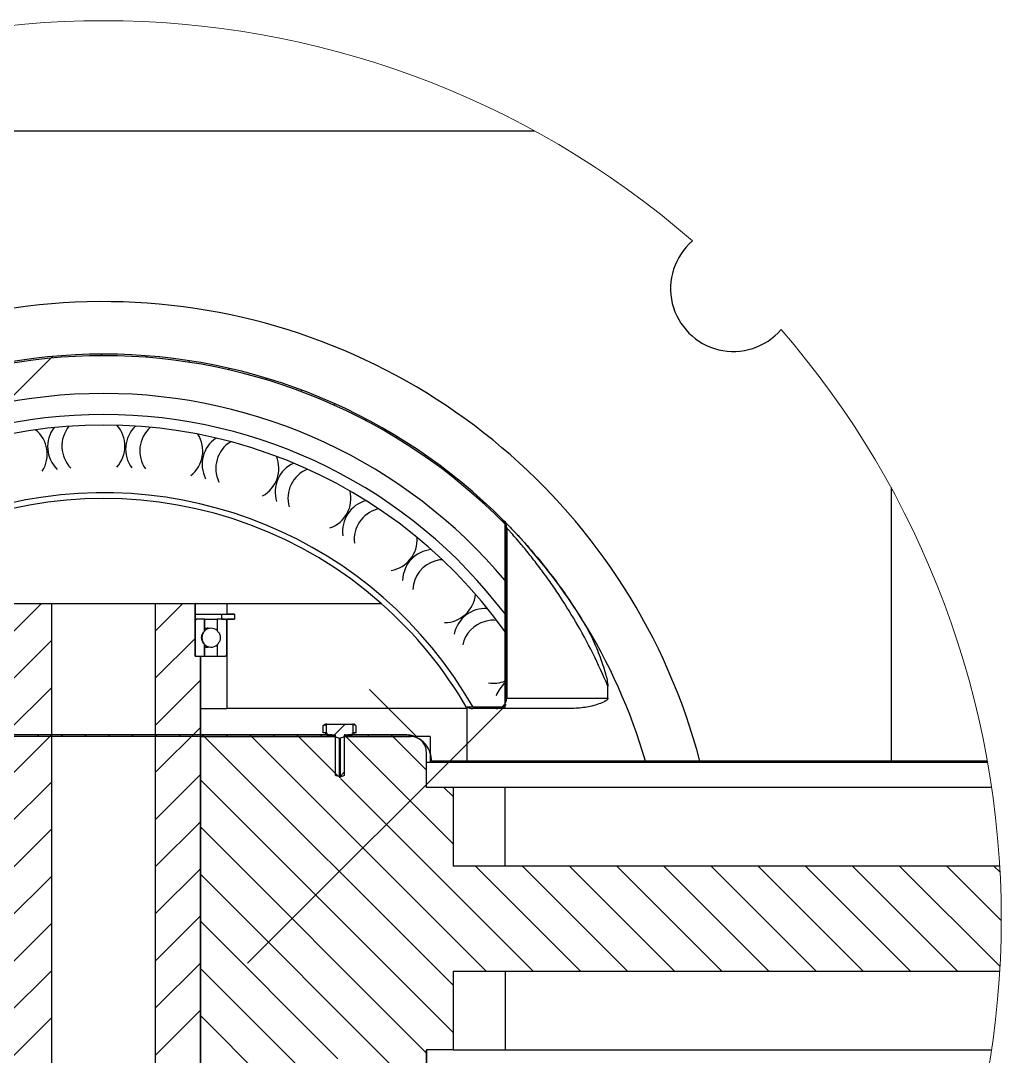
# Model space of a CAD drawing. Header units: millimetres. Extents: x 2 to 1187, y 2 to 839.
# Drawn here: x 623.5 to 716.9, y 477.3 to 575.9 of the extents above; entities that cross this region are included whole.
import ezdxf

# ---------------------------------------------------------------- set-up
doc = ezdxf.new("R2010")
doc.units = ezdxf.units.MM

# ---------------------------------------------------------------- blocks, each defined once
blk = doc.blocks.new('SW_HATCH_3')
at = {"color": 0, "linetype": 'Continuous', "lineweight": 18}
for p, q in [((23.549, 5.589), (23.7, 5.739)), ((27.886, 5.436), (28.026, 5.575)), ((31.917, 4.976), (32.048, 5.108)), ((35.692, 4.261), (35.817, 4.386)), ((39.246, 3.325), (39.366, 3.445)), ((42.605, 2.194), (42.722, 2.31)), ((45.787, 0.886), (45.901, 1)), ((48.806, -0.585), (48.918, -0.474)), ((51.673, -2.209), (51.782, -2.1)), ((54.394, -3.978), (54.502, -3.87)), ((56.975, -5.887), (57.082, -5.78)), ((59.421, -7.931), (59.527, -7.825)), ((61.732, -10.11), (61.838, -10.004)), ((62.075, -14.257), (62.225, -14.107)), ((15.103, -20.818), (17.91, -18.011)), ((28.793, -20.599), (31.381, -18.011)), ((62.075, -18.747), (62.225, -18.597)), ((14.602, -25.809), (18.87, -21.541)), ((28.793, -25.089), (32.559, -21.322)), ((62.075, -23.237), (62.225, -23.087)), ((28.793, -29.579), (33.06, -25.311)), ((14.602, -30.299), (18.87, -26.031)), ((53.628, -30.661), (49.153, -26.186)), ((62.075, -27.727), (62.193, -27.609)), ((37.536, -52.267), (61.942, -27.861)), ((45.824, -30.508), (46.821, -29.511)), ((14.602, -34.789), (18.87, -30.521)), ((17.707, -30.661), (17.557, -30.511)), ((19.952, -30.661), (19.802, -30.511)), ((22.197, -30.661), (22.047, -30.511)), ((24.442, -30.661), (24.292, -30.511)), ((26.687, -30.661), (26.537, -30.511)), ((28.932, -30.661), (28.782, -30.511)), ((28.793, -34.069), (33.06, -29.801)), ((31.177, -30.661), (31.027, -30.511)), ((33.422, -30.661), (33.272, -30.511)), ((35.667, -30.661), (35.517, -30.511)), ((37.912, -30.661), (37.762, -30.511)), ((40.157, -30.661), (40.007, -30.511)), ((42.402, -30.661), (42.252, -30.511)), ((44.647, -30.661), (44.497, -30.511)), ((49.138, -30.661), (48.988, -30.511)), ((51.383, -30.661), (51.233, -30.511)), ((57.12, -54.359), (33.422, -30.661)), ((60.262, -53.011), (37.912, -30.661)), ((46.145, -34.403), (42.402, -30.661)), ((57.12, -40.888), (46.893, -30.661)), ((54.575, -33.853), (51.383, -30.661)), ((56.128, -33.161), (55.978, -33.011)), ((58.373, -33.161), (58.223, -33.011)), ((60.618, -33.161), (60.468, -33.011)), ((62.863, -33.161), (62.713, -33.011)), ((65.108, -33.161), (64.958, -33.011)), ((67.353, -33.161), (67.203, -33.011)), ((69.598, -33.161), (69.448, -33.011)), ((71.843, -33.161), (71.693, -33.011)), ((74.088, -33.161), (73.938, -33.011)), ((76.333, -33.161), (76.183, -33.011)), ((78.578, -33.161), (78.428, -33.011)), ((80.823, -33.161), (80.673, -33.011)), ((83.068, -33.161), (82.918, -33.011)), ((85.314, -33.161), (85.164, -33.011)), ((87.559, -33.161), (87.409, -33.011)), ((89.804, -33.161), (89.654, -33.011)), ((92.049, -33.161), (91.899, -33.011)), ((94.294, -33.161), (94.144, -33.011)), ((96.539, -33.161), (96.389, -33.011)), ((98.784, -33.161), (98.634, -33.011)), ((101.029, -33.161), (100.879, -33.011)), ((103.274, -33.161), (103.124, -33.011)), ((105.519, -33.161), (105.369, -33.011)), ((107.764, -33.161), (107.614, -33.011)), ((28.793, -38.559), (33.06, -34.291)), ((46.325, -34.497), (46.752, -34.07)), ((14.602, -39.279), (18.87, -35.011)), ((57.12, -58.849), (33.06, -34.789)), ((64.752, -53.011), (46.409, -34.667)), ((57.12, -36.398), (56.233, -35.511)), ((28.793, -43.049), (33.06, -38.782)), ((54.575, -60.794), (33.06, -39.279)), ((14.602, -43.769), (18.87, -39.502)), ((28.793, -47.54), (33.06, -43.272)), ((69.243, -53.011), (59.243, -43.011)), ((73.733, -53.011), (63.733, -43.011)), ((78.223, -53.011), (68.223, -43.011)), ((82.713, -53.011), (72.713, -43.011)), ((87.203, -53.011), (77.203, -43.011)), ((91.693, -53.011), (81.693, -43.011)), ((96.183, -53.011), (86.183, -43.011)), ((100.673, -53.011), (90.673, -43.011)), ((105.164, -53.011), (95.164, -43.011)), ((109.211, -52.568), (99.654, -43.011)), ((109.333, -48.2), (104.144, -43.011)), ((109.219, -43.596), (108.634, -43.011)), ((14.602, -48.26), (18.87, -43.992)), ((54.158, -64.867), (33.06, -43.769)), ((28.793, -52.03), (33.06, -47.762)), ((46.155, -61.354), (33.06, -48.26)), ((14.602, -52.75), (18.87, -48.482)), ((28.793, -56.52), (33.06, -52.252)), ((14.602, -57.24), (18.87, -52.972)), ((45.671, -65.361), (33.06, -52.75)), ((28.793, -61.01), (33.06, -56.742)), ((14.602, -61.73), (18.87, -57.462)), ((41.181, -65.361), (33.06, -57.24))]:
    blk.add_line(p, q, dxfattribs=at)
at = {"color": 0, "linetype": 'Continuous', "lineweight": 18, "flags": 128}
blk.add_lwpolyline([(-14.249, -27.72), (18.825, 5.355), (18.991, 5.521)], dxfattribs=at)

msp = doc.modelspace()

# ---------------------------------------------------------------- linework, layer by layer
at = {"color": 7, "linetype": 'Continuous', "lineweight": 25}
for p, q in [((590.3654, 565.4434), (672.4754, 565.4434)), ((706.4204, 531.4984), (706.4204, 505.4434)), ((657.6196, 529.464), (657.4923, 529.4318)), ((669.6642, 510.5934), (669.6642, 527.9983)), ((669.8143, 511.4434), (669.8143, 527.6489)), ((669.8193, 527.644), (669.8143, 527.6489)), ((669.8193, 527.644), (669.8193, 511.4434)), ((622.6925, 520.4434), (626.4591, 520.4434)), ((626.4591, 520.4434), (626.4591, 457.9434)), ((626.4591, 520.4434), (636.3817, 520.4434)), ((636.3817, 457.9434), (636.3817, 520.4434)), ((636.3817, 520.4434), (640.1483, 520.4434)), ((640.1483, 515.4434), (640.1483, 520.4434)), ((640.1704, 520.4434), (640.1483, 520.4434)), ((640.1483, 520.4434), (643.154, 520.4434)), ((640.1704, 518.8697), (640.1704, 520.4434)), ((643.154, 520.4434), (643.154, 519.4434)), ((643.154, 520.4434), (657.8779, 520.4434)), ((640.1483, 518.7934), (640.1483, 515.5934)), ((640.1704, 519.4434), (642.6532, 519.4434)), ((640.1704, 518.9434), (640.2987, 518.9434)), ((641.0504, 518.9434), (640.2987, 518.9434)), ((641.0504, 518.9434), (642.2526, 518.9434)), ((641.0704, 518.9434), (641.0504, 518.9434)), ((641.0504, 517.8474), (641.0504, 518.9434)), ((641.0704, 517.8474), (641.0704, 518.9434)), ((642.2526, 518.9434), (642.2526, 517.8474)), ((643.0038, 518.9434), (642.2526, 518.9434)), ((642.6532, 519.4434), (642.6532, 518.9434)), ((642.6532, 519.4434), (643.905, 519.4434)), ((642.6532, 518.9434), (643.905, 518.9434)), ((643.905, 519.4434), (643.154, 519.4434)), ((643.154, 518.9434), (643.154, 510.4434)), ((643.905, 518.9434), (643.154, 518.9434)), ((643.154, 515.5934), (643.154, 518.7934)), ((643.905, 519.4434), (643.905, 518.9434)), ((641.0704, 517.8474), (641.0504, 517.8474)), ((641.0704, 516.5395), (641.0504, 516.5395)), ((641.0504, 515.4434), (641.0504, 516.5395)), ((641.0704, 515.4434), (641.0704, 516.5395)), ((642.2526, 516.5395), (642.2526, 515.4434)), ((640.1483, 515.4434), (640.6495, 515.4434)), ((640.1704, 515.4434), (640.1704, 515.5185)), ((640.2987, 515.4434), (641.0504, 515.4434)), ((640.6495, 515.4434), (640.6495, 465.4434)), ((640.6704, 507.9434), (640.6704, 515.4434)), ((641.0504, 515.4434), (642.2526, 515.4434)), ((641.0704, 515.4434), (641.0504, 515.4434)), ((642.2526, 515.4434), (643.0038, 515.4434)), ((643.0204, 515.4434), (643.0038, 515.4434)), ((679.4602, 511.4434), (679.4602, 512.5836)), ((669.8143, 511.4434), (669.8193, 511.4434)), ((669.8193, 511.4434), (679.4602, 511.4434)), ((640.6704, 510.4434), (643.154, 510.4434)), ((666.0548, 510.4434), (643.154, 510.4434)), ((669.6642, 510.5934), (666.0548, 510.5934)), ((666.0548, 510.4434), (666.0548, 510.4548)), ((666.0604, 510.4452), (666.0548, 510.4548)), ((666.0548, 510.4434), (666.0604, 510.4434)), ((666.0604, 510.4452), (666.0604, 510.4434)), ((666.0614, 510.4434), (666.0604, 510.4452)), ((666.0604, 510.4434), (666.0614, 510.4434)), ((666.0614, 505.4434), (666.0614, 510.5934)), ((668.8141, 510.4434), (666.5817, 510.4434)), ((676.0755, 510.4434), (668.8193, 510.4434)), ((652.3481, 508.8206), (652.6607, 508.9264)), ((652.5454, 508.9434), (652.4374, 508.881)), ((652.6936, 508.9434), (652.5454, 508.9434)), ((652.6936, 508.9434), (652.6607, 508.9264)), ((652.6607, 508.1434), (652.6607, 508.9264)), ((652.6936, 508.9434), (655.1472, 508.9434)), ((655.1525, 508.9407), (655.1472, 508.9434)), ((655.1952, 508.9434), (655.1472, 508.9434)), ((655.1525, 508.9407), (655.1952, 508.9434)), ((655.1525, 508.9407), (655.1525, 508.1434)), ((655.1952, 508.9434), (655.2954, 508.9434)), ((655.4035, 508.881), (655.2954, 508.9434)), ((653.1207, 507.9434), (609.7201, 507.9434)), ((652.3481, 508.1434), (652.3481, 508.8206)), ((652.6607, 508.1434), (652.3481, 508.1434)), ((652.5454, 508.1434), (652.5454, 507.9434)), ((652.6607, 508.1434), (652.6936, 508.1434)), ((652.6936, 508.1434), (652.6936, 507.9434)), ((652.6936, 507.9434), (653.4161, 507.9434)), ((653.1207, 507.9434), (653.1366, 507.9309)), ((653.1366, 507.9309), (653.1366, 507.7934)), ((653.1535, 507.9309), (653.1366, 507.9309)), ((653.1704, 507.8934), (653.1704, 507.7934)), ((653.4998, 507.8934), (653.1704, 507.8934)), ((653.4998, 504.0837), (653.4998, 507.8934)), ((654.341, 507.8934), (654.341, 504.0837)), ((654.6704, 507.8934), (654.341, 507.8934)), ((654.4247, 507.9434), (655.1472, 507.9434)), ((654.6704, 507.7934), (654.6704, 507.8934)), ((654.7042, 507.9309), (654.6873, 507.9309)), ((654.7042, 507.9309), (654.7201, 507.9434)), ((654.7042, 507.7934), (654.7042, 507.9309)), ((660.1637, 507.9434), (654.7201, 507.9434)), ((655.1472, 508.1434), (655.1525, 508.1434)), ((655.1472, 507.9434), (655.1472, 508.1434)), ((655.1952, 508.1434), (655.1525, 508.1434)), ((655.4927, 508.1434), (655.1952, 508.1434)), ((655.2954, 507.9434), (655.2954, 508.1434)), ((655.4927, 508.1434), (655.4927, 508.8206)), ((653.1366, 507.7934), (609.7042, 507.7934)), ((640.6495, 473.0934), (640.6495, 507.7934)), ((640.6495, 507.7934), (653.4779, 507.7934)), ((653.8498, 507.6559), (653.8498, 503.9189)), ((653.9911, 503.9189), (653.9911, 507.6559)), ((654.3629, 507.7934), (660.6638, 507.7934)), ((662.5142, 507.7934), (654.7042, 507.7934)), ((662.5142, 507.7934), (662.5142, 505.2934)), ((662.1641, 502.9434), (662.1641, 506.2934)), ((662.1704, 506.2934), (662.1641, 506.2934)), ((662.1704, 502.9434), (662.1704, 506.2934)), ((662.5142, 505.2934), (662.1704, 505.2934)), ((715.6225, 505.2934), (662.5142, 505.2934)), ((715.5959, 505.4434), (662.6642, 505.4434)), ((653.8498, 503.9434), (653.9911, 503.9434)), ((653.8498, 503.9189), (653.9911, 503.9189)), ((664.7091, 502.9434), (662.1641, 502.9434)), ((664.7091, 502.9434), (664.7091, 495.4434)), ((669.6704, 502.9434), (664.7091, 502.9434)), ((669.6704, 495.4434), (669.6704, 502.9434)), ((716.0033, 502.9434), (669.6704, 502.9434)), ((716.7756, 495.4434), (664.7091, 495.4434)), ((664.7091, 485.4434), (716.7756, 485.4434)), ((664.7091, 485.4434), (664.7091, 477.9434)), ((669.6704, 485.4434), (669.6704, 477.9434)), ((664.7091, 477.9434), (662.1641, 477.9434)), ((662.1641, 477.9434), (662.1641, 474.5934)), ((662.1704, 474.5934), (662.1704, 477.9434)), ((669.6704, 477.9434), (716.0033, 477.9434))]:
    msp.add_line(p, q, dxfattribs=at)
at = {"color": 7, "linetype": 'Continuous', "lineweight": 25, "flags": 128}
for points in [[(663.6848, 524.6195), (663.4258, 524.5925), (663.0671, 524.5167)], [(664.7091, 477.9434), (664.8286, 477.9434), (665.1479, 477.9434), (665.6272, 477.9434), (666.2495, 477.9434), (666.9929, 477.9434), (667.831, 477.9434), (668.7341, 477.9434), (669.6704, 477.9434)]]:
    msp.add_lwpolyline(points, dxfattribs=at)
at = {"color": 7, "linetype": 'Continuous', "lineweight": 18}
for radius, start, end in [(85.5015, 48.998258, 131.002054), (85.5015, 359.999999, 41.002045), (85.5016, 318.99827, 359.999999)]:
    msp.add_arc((631.4204, 490.4434), radius, start, end, dxfattribs=at)
at = {"color": 7, "linetype": 'Continuous', "lineweight": 25}
for centre, radius, start, end in [((691.4056, 550.4289), 5.9793, 130.574949, 319.425405), ((631.4204, 490.4434), 58.75, 14.792502, 154.834962), ((631.4204, 490.4434), 53.6, 44.479234, 135.520766), ((631.4204, 490.4434), 53.75, 44.855671, 135.144329), ((631.4204, 490.4434), 50, 40.10398, 139.89602), ((631.4204, 490.4434), 48, 37.179474, 142.820526), ((631.4204, 490.4434), 47, 35.541122, 105.440965), ((623.0623, 534.6604), 3, 327.453393, 51.106569), ((629.0919, 535.3831), 3, 142.563279, 226.216834), ((630.4541, 535.433), 3, 140.82891, 224.480114), ((630.4541, 535.433), 3, 317.980295, 41.632638), ((636.5206, 535.1534), 3, 133.090339, 216.742114), ((637.8723, 534.9785), 3, 131.354515, 215.007064), ((637.8724, 534.9785), 3, 308.506093, 32.159486), ((643.81, 533.7042), 3, 123.616651, 207.268543), ((645.1146, 533.3091), 3, 121.88079, 205.533132), ((645.1146, 533.3091), 3, 299.032831, 22.685403), ((650.7615, 531.0749), 3, 114.143112, 197.794856), ((651.9832, 530.4705), 3, 112.40691, 196.059742), ((631.4204, 490.4434), 40.55, 29.796282, 105.440957), ((651.9833, 530.4705), 3, 289.559173, 13.211478), ((631.4204, 490.4434), 40, 48.590377, 131.409623), ((657.1855, 527.3373), 3, 104.669403, 188.321405), ((658.291, 526.5401), 3, 105.44104, 186.586116), ((668.8193, 527.644), 1, 359.999253, 44.846723), ((631.4197, 490.4428), 53.7509, 32.162476, 44.847611), ((658.291, 526.5401), 3, 280.085915, 3.737567), ((662.9066, 522.5934), 3, 95.195308, 178.847926), ((663.8658, 521.625), 3, 105.440605, 177.112771), ((663.8659, 521.625), 3, 270.611876, 354.2641), ((631.4204, 490.4434), 40, 30.018857, 48.590393), ((667.7689, 516.9724), 3, 85.72168, 169.373944), ((643.0204, 518.7934), 0.15, 27.064396, 90.000759), ((668.5557, 515.8594), 3, 105.44078, 167.638631), ((668.5557, 515.8593), 3.0001, 83.986324, 105.440652), ((631.4201, 490.4433), 53.7504, 16.204749, 32.162335), ((641.6704, 517.1934), 0.8875, 132.535787, 227.464213), ((641.6646, 517.1934), 0.9, 49.201065, 132.237266), ((641.3307, 517.1933), 0.9001, 79.311213, 106.808236), ((641.6646, 517.1934), 0.9, 227.906849, 310.798603), ((641.3307, 517.1934), 0.9, 253.189909, 280.689646), ((643.0204, 515.5934), 0.15, 269.999241, 332.935604), ((668.5557, 515.8594), 3.0001, 261.138483, 291.685658), ((671.6397, 510.6278), 3, 131.184063, 159.900478), ((653.1204, 507.8934), 0.05, 359.975035, 90.016427), ((654.7204, 507.8934), 0.05, 89.983573, 180.024965)]:
    msp.add_arc(centre, radius, start, end, dxfattribs=at)
for points, knots in [([(669.8143, 527.6489), (669.8031, 527.7613), (669.7809, 527.9859), (669.6481, 528.2197), (669.5475, 528.3281), (669.523, 528.3545)], [0, 0, 0, 0, 0.4306485, 0.8612967, 1, 1, 1, 1]), ([(669.5283, 528.3493), (669.5629, 528.3145), (669.6904, 528.1863), (669.9849, 527.8857), (670.4656, 527.3863), (671.1652, 526.6358), (672.0423, 525.6514), (673.1391, 524.3529), (674.3624, 522.7893), (675.6718, 520.9863), (676.5008, 519.7061), (676.9221, 519.0556)], [0, 0, 0, 0, 0.01237563, 0.04558845, 0.10609529, 0.18710978, 0.3042468, 0.4384511, 0.61555531, 0.80464749, 1, 1, 1, 1]), ([(679.4602, 512.5836), (678.9911, 513.6333), (678.0535, 515.7311), (676.4494, 518.6635), (675.0191, 520.9589), (673.8597, 522.6436), (672.9741, 523.8561), (672.0948, 524.9901), (671.3049, 525.9531), (670.6686, 526.6954), (670.2354, 527.1851), (669.9663, 527.483), (669.8512, 527.609), (669.8193, 527.644)], [0, 0, 0, 0, 0.1919289, 0.3835626, 0.5575656, 0.6433297, 0.7250096, 0.8082566, 0.8829167, 0.9329666, 0.9715117, 0.9920831, 1, 1, 1, 1]), ([(640.2987, 518.9434), (640.2956, 518.9433), (640.2755, 518.9429), (640.2388, 518.9341), (640.1954, 518.9064), (640.1639, 518.8658), (640.1499, 518.8258), (640.1487, 518.8012), (640.1483, 518.7934)], [0, 0, 0, 0, 0.0404248, 0.2558202, 0.4712054, 0.6861993, 0.9006996, 1, 1, 1, 1]), ([(643.154, 518.7934), (643.1528, 518.8077), (643.1501, 518.8388), (643.1279, 518.8827), (643.0916, 518.9185), (643.048, 518.9399), (643.0175, 518.9423), (643.0038, 518.9434)], [0, 0, 0, 0, 0.182274, 0.3965249, 0.6109037, 0.8255614, 1, 1, 1, 1]), ([(676.9221, 519.0556), (677.2545, 518.4756), (677.9016, 517.3465), (678.6491, 515.5552), (679.1189, 514.1678), (679.3912, 513.1719), (679.4371, 512.7802), (679.4602, 512.5836)], [0, 0, 0, 0, 0.2866125, 0.5579066, 0.8310182, 0.9151626, 1, 1, 1, 1]), ([(641.0504, 516.5395), (640.9835, 516.614), (640.8496, 516.7631), (640.7567, 517.0554), (640.7609, 517.3565), (640.8593, 517.6378), (640.9885, 517.7795), (641.0504, 517.8474)], [0, 0, 0, 0, 0.203386, 0.4068847, 0.6101098, 0.8131839, 1, 1, 1, 1]), ([(642.2526, 517.8474), (642.3195, 517.7728), (642.4534, 517.6236), (642.5462, 517.3313), (642.5419, 517.0302), (642.4436, 516.7489), (642.3144, 516.6073), (642.2526, 516.5395)], [0, 0, 0, 0, 0.2033889, 0.4068869, 0.6102008, 0.8134201, 1, 1, 1, 1]), ([(640.1483, 515.5934), (640.1495, 515.5791), (640.1522, 515.548), (640.1744, 515.5042), (640.2107, 515.4684), (640.2543, 515.447), (640.285, 515.4445), (640.2987, 515.4434)], [0, 0, 0, 0, 0.1819892, 0.3959344, 0.6100794, 0.8247544, 1, 1, 1, 1]), ([(643.0038, 515.4434), (643.007, 515.4435), (643.027, 515.4439), (643.0637, 515.4528), (643.107, 515.4805), (643.1385, 515.521), (643.1524, 515.561), (643.1536, 515.5856), (643.154, 515.5934)], [0, 0, 0, 0, 0.04095473, 0.25605389, 0.47113636, 0.68598793, 0.90053127, 1, 1, 1, 1]), ([(668.8141, 510.4434), (668.8165, 510.4434), (668.9309, 510.4436), (669.1587, 510.4843), (669.4565, 510.6521), (669.6544, 510.8779), (669.7818, 511.1444), (669.8143, 511.3292), (669.8143, 511.4423), (669.8143, 511.4434)], [0, 0, 0, 0, 0.0046015, 0.2193354, 0.4340573, 0.6487683, 0.7831564, 0.9978017, 1, 1, 1, 1]), ([(679.4602, 511.4434), (679.4578, 511.423), (679.4522, 511.3756), (679.3959, 511.2896), (679.1775, 511.1073), (678.517, 510.8386), (677.4458, 510.5346), (676.5368, 510.4741), (676.0755, 510.4434)], [0, 0, 0, 0, 0.016778, 0.0390475, 0.0823414, 0.2502397, 0.6195713, 1, 1, 1, 1]), ([(666.0548, 510.5934), (666.0598, 510.5903), (666.1246, 510.5508), (666.2935, 510.47), (666.4728, 510.4534), (666.5817, 510.4434)], [0, 0, 0, 0, 0.0318995, 0.411847, 1, 1, 1, 1]), ([(652.4442, 508.8753), (652.4318, 508.8718), (652.3957, 508.8615), (652.367, 508.8368), (652.3481, 508.8206)], [0, 0, 0, 0, 0.3432225, 1, 1, 1, 1]), ([(655.1952, 508.9434), (655.2184, 508.9424), (655.2915, 508.939), (655.3535, 508.8978), (655.3958, 508.8696)], [0, 0, 0, 0, 0.3175105, 1, 1, 1, 1]), ([(653.4998, 507.8934), (653.4995, 507.8967), (653.4987, 507.9041), (653.4914, 507.9159), (653.4759, 507.9293), (653.4497, 507.9408), (653.4278, 507.9425), (653.4161, 507.9434)], [0, 0, 0, 0, 0.09330481, 0.20846256, 0.38108522, 0.66869759, 1, 1, 1, 1]), ([(654.4247, 507.9434), (654.4216, 507.9433), (654.4053, 507.9429), (654.382, 507.9375), (654.3593, 507.925), (654.3476, 507.9135), (654.3418, 507.9027), (654.3412, 507.8962), (654.341, 507.8934)], [0, 0, 0, 0, 0.0897679, 0.4617515, 0.6620285, 0.8163679, 0.9212228, 1, 1, 1, 1]), ([(662.6642, 505.4434), (662.6405, 505.7033), (662.5912, 506.244), (662.1901, 506.9848), (661.5701, 507.5659), (660.8552, 507.893), (660.3693, 507.9284), (660.1637, 507.9434)], [0, 0, 0, 0, 0.1986702, 0.413279, 0.6279106, 0.8425831, 1, 1, 1, 1]), ([(653.4779, 507.7934), (653.5718, 507.7434), (653.6906, 507.6802), (653.8221, 507.6601), (653.8498, 507.6559)], [0, 0, 0, 0, 0.79007202, 1, 1, 1, 1]), ([(653.9911, 507.6559), (654.0632, 507.6712), (654.194, 507.699), (654.3106, 507.7642), (654.3629, 507.7934)], [0, 0, 0, 0, 0.5513075, 1, 1, 1, 1]), ([(662.1641, 506.2934), (662.159, 506.3861), (662.1445, 506.6467), (661.9872, 507.0567), (661.6617, 507.452), (661.2219, 507.7164), (660.8678, 507.791), (660.6819, 507.7932), (660.6638, 507.7934)], [0, 0, 0, 0, 0.1183502, 0.3329522, 0.5475685, 0.7622217, 0.9769187, 1, 1, 1, 1]), ([(654.341, 504.0837), (654.2484, 504.0373), (654.0889, 503.9575), (653.8143, 503.9472), (653.629, 504.0139), (653.5243, 504.0704), (653.4998, 504.0837)], [0, 0, 0, 0, 0.3465011, 0.5969526, 0.9056554, 1, 1, 1, 1])]:
    msp.add_open_spline(points, degree=3, knots=knots, dxfattribs=at)

# ---------------------------------------------------------------- block references
at = {"color": 7, "linetype": 'Continuous', "lineweight": 18}
msp.add_blockref('SW_HATCH_3', (607.589, 538.4541), dxfattribs=at)

doc.saveas('drawing.dxf')
